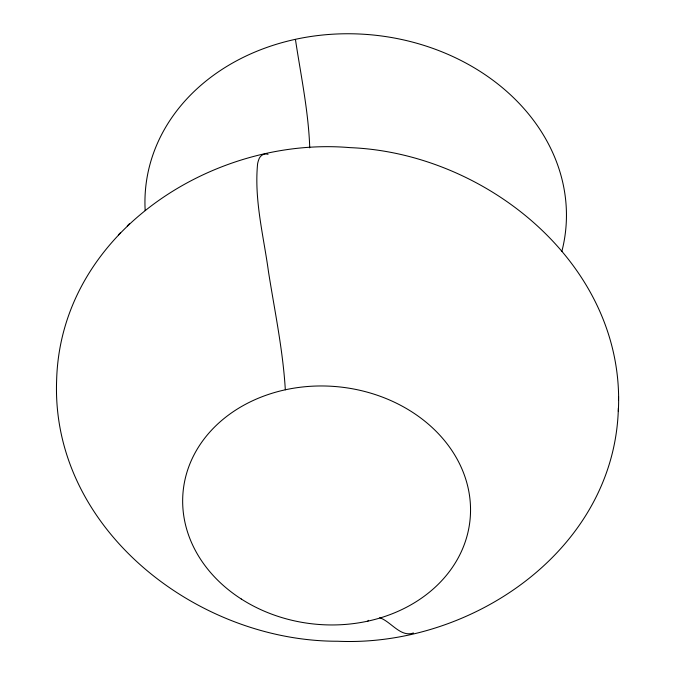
<?xml version="1.0" encoding="UTF-8"?>
<svg xmlns="http://www.w3.org/2000/svg" width="675" height="675" viewBox="0 0 675 675"><rect width="100%" height="100%" fill="white"/><g stroke="black" fill="none" stroke-linecap="round" stroke-linejoin="round"><path stroke-width="1.01" d="M618.317 411.362C626.265 266.127 487.24 153.056 350.089 147.639C212.549 135.827 60.505 233.339 56.624 380.363C50.903 529.04 197.37 641.495 337.694 641.242C471.352 647.232 614.841 549.956 618.376 407.953M618.486 399.988L618.545 396.588M367.875 621.127L368.381 620.308M118.387 234.858L120.563 232.656M127.271 225.922L129.381 223.796M413.454 632.973C400.545 637.622 391.095 621.599 379.721 617.718M268.059 154.313C263.824 152.778 259.58 155.993 258.584 160.11A76.494 15.618 77.7 0 0 257.605 163.755C254.07 199.977 263.621 236.005 268.481 271.704C274.666 310.956 282.952 350.047 285.323 389.796M295.439 39.462C300.687 74.326 308.298 110.43 309.69 146.332A73.111 14.926 77.7 0 1 309.707 147.867M145.184 210.617A211.072 174.572 5.6 0 1 372.786 34.973A211.072 174.572 5.6 0 1 561.811 251.547M241.262 598.995A144.155 119.23 5.6 0 0 469.657 523.091A144.155 119.23 5.6 0 0 268.878 394.293A144.155 119.23 5.6 0 0 241.262 598.995"/></g></svg>
